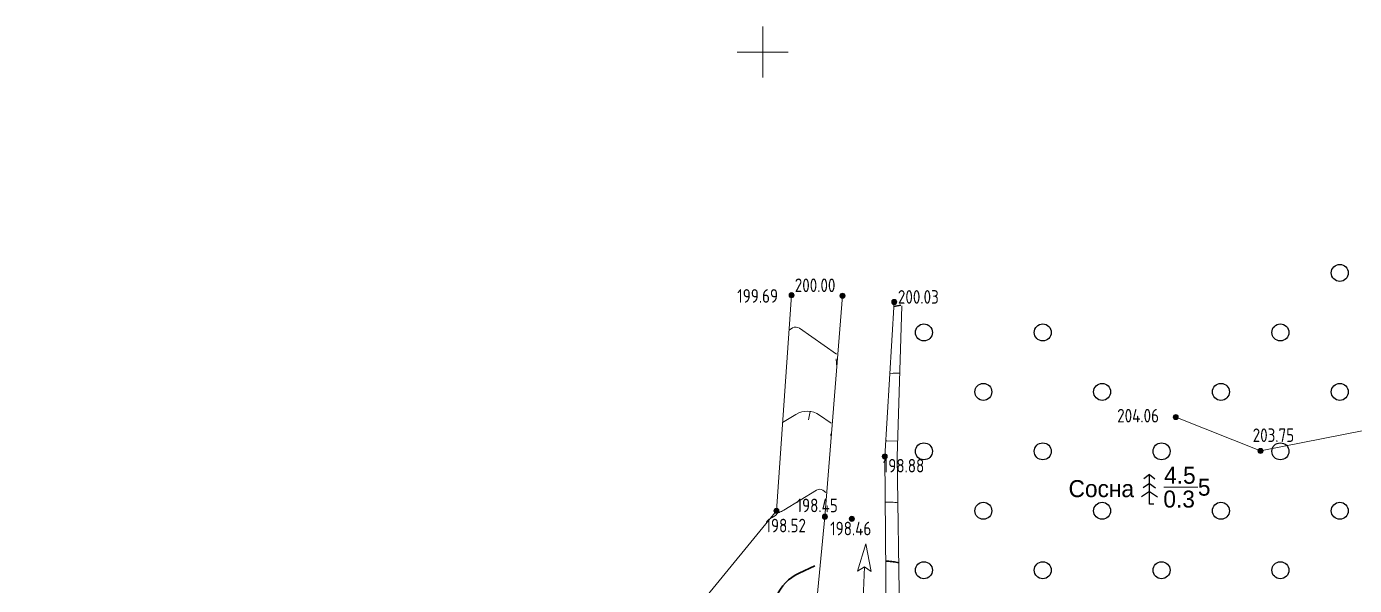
# Model space of a CAD drawing. Header units: metres. Extents: x 41798 to 42103, y 23448 to 23652.
# Drawn here: x 41956.6 to 42034.9, y 23618.6 to 23651.5 of the extents above; entities that cross this region are included whole.
import ezdxf

# ---------------------------------------------------------------- set-up
doc = ezdxf.new("R2010")
doc.units = ezdxf.units.M
doc.linetypes.add('g5_01_5x1_5', pattern=[3, 1.5, -1.5])
doc.linetypes.add('g5_366', pattern=[1.7, 0.2, -1.5])
for name, color, linetype in [('02_Сетка', 7, 'Continuous'), ('10_Границы покрытий и угодий', 7, 'Continuous'), ('12_Рельеф', 7, 'Continuous'), ('13_Растительность', 7, 'Continuous'), ('14_Ограждения', 7, 'Continuous'), ('18_Зарамочное оформление', 7, 'Continuous'), ('19_Горизонтали', 7, 'Continuous'), ('61_Отметки высоты поверхности', 7, 'Continuous')]:
    doc.layers.add(name, color=color, linetype=linetype)
doc.styles.add('LIKE11', font='bm431.shx')
doc.styles.get("Standard").update_dxf_attribs({"font": 'GOST_0.TTF', "height": 2})
doc.linetypes.add('g5_085a', pattern='A,0.001,[19,GUGK_2005.shx,S=2,R=180.000005,X=0,Y=0],1,[18,GUGK_2005.shx,S=12,R=180.000005,X=0,Y=0],1', length=2.001)
doc.linetypes.add('g5_474_1a', pattern='A,2,-0.5,[28,GUGK_2005.shx,S=2,R=0,X=0,Y=0],-0.5,2', length=5)

# ---------------------------------------------------------------- blocks, each defined once
blk = doc.blocks.new('g5_329_6')
at = {"color": 0, "linetype": 'ByBlock', "lineweight": 15}
blk.add_line((0, 0), (1, 0), dxfattribs=at)
blk = doc.blocks.new('g5_368')
at = {"color": 0}
blk.add_circle((0, 0), 1, dxfattribs=at)
blk = doc.blocks.new('g5_330')
at = {"linetype": 'ByBlock'}
blk.add_hatch(color=0, dxfattribs=at).paths.add_polyline_path([(-0.3, 0, 1), (0.3, 0, 1)])
at = {"color": 0, "linetype": 'ByBlock', "lineweight": -2}
blk.add_circle((0, 0), 0.3, dxfattribs=at)
at = {"color": 0, "linetype": 'ByBlock', "lineweight": 15, "flags": 12}
for tag, p in [('number', (-7.62, -0.8)), ('z', (0.5, -0.8))]:
    blk.add_attdef(tag, p, '', height=1.6, dxfattribs=at)
blk = doc.blocks.new('g5_388_2')
at = {"color": 0, "flags": 128}
for points in [[(0, 3.5), (-0.65, 3.01)], [(0, 3.5), (0.65, 3.01)], [(0, 0), (0, 3.5)], [(0, 2.44), (-0.73, 1.95)], [(0, 2.44), (0.73, 1.95)], [(0, 1.5), (-0.93, 0.89)], [(0, 1.5), (0.93, 0.89)], [(0.5, 0), (0, 0)]]:
    blk.add_lwpolyline(points, dxfattribs=at)
at = {"style": 'LIKE11', "flags": 8}
for tag, p in [('Описание', (-14.14, 0.84)), ('Метрические данные', (1.7, 0.61))]:
    blk.add_attdef(tag, p, '', height=2, dxfattribs=at)
blk = doc.blocks.new('g5_012')
at = {"color": 92, "linetype": 'ByBlock', "lineweight": -2}
for p, q in [((0, -3), (0, 3)), ((-3, 0), (3, 0))]:
    blk.add_line(p, q, dxfattribs=at)

msp = doc.modelspace()

# ---------------------------------------------------------------- linework, layer by layer
at = {"layer": '10_Границы покрытий и угодий', "color": 7, "linetype": 'g5_01_5x1_5', "lineweight": 20, "ltscale": 500, "flags": 128}
for points in [[(42000, 23605.885), (42002.45, 23610.044), (42003.67, 23622.654), (42004.703, 23635.656)], [(42007.752, 23635.29), (42007.19, 23626.198), (42007.305, 23614.464), (42009.182, 23610.798), (42015.293, 23609.517)]]:
    msp.add_lwpolyline(points, dxfattribs=at)
at = {"layer": '10_Границы покрытий и угодий', "color": 92, "linetype": 'g5_366', "lineweight": 20, "ltscale": 500, "flags": 128}
msp.add_lwpolyline([(42075.793, 23628.8), (42061.195, 23624.997), (42038.083, 23618.354), (42024.996, 23614.608), (42014.03, 23611.209), (42008.096, 23614.448), (42007.928, 23626.174), (42008.205, 23635.066)], dxfattribs=at)
at = {"layer": '12_Рельеф', "color": 7, "linetype": 'g5_085a', "lineweight": 20, "ltscale": 0.5, "flags": 128}
msp.add_lwpolyline([(42024.336, 23628.516), (42029.332, 23626.523), (42052.379, 23631.052), (42061.161, 23633.955)], dxfattribs=at)
at = {"layer": '13_Растительность', "color": 92, "lineweight": 20, "ltscale": 0.5, "flags": 128}
msp.add_lwpolyline([(42025.639, 23624.39), (42023.639, 23624.39)], dxfattribs=at)
at = {"layer": '14_Ограждения', "color": 7, "linetype": 'g5_474_1a', "lineweight": 20, "ltscale": 0.5, "flags": 128}
for points in [[(42000, 23622.011), (42000.809, 23622.998), (42001.705, 23635.689)], [(41945.32, 23594.061), (41949.571, 23596.755), (41955.525, 23598.677), (41961.579, 23600.147), (41969.204, 23602.695), (41975.695, 23604.372), (41979.387, 23605.765), (41984.761, 23607.336), (41984.85, 23607.348), (41988.652, 23608.172), (42000, 23622.011)]]:
    msp.add_lwpolyline(points, dxfattribs=at)
at = {"layer": '18_Зарамочное оформление', "color": 7, "linetype": 'Continuous', "lineweight": 20, "ltscale": 0.5, "flags": 128}
msp.add_lwpolyline([(42005.651, 23611.222), (42005.992, 23619.697), (42006.39, 23619.425), (42006.086, 23621.05), (42005.58, 23619.446), (42005.992, 23619.697)], dxfattribs=at)
at = {"layer": '19_Горизонтали', "color": 32, "linetype": 'Continuous', "lineweight": 30, "ltscale": 0.5, "elevation": 200, "flags": 128}
for points in [[(42004.698, 23635.655), (42004.7, 23635.623)], [(42008.145, 23635.095), (42007.736, 23635.029)]]:
    msp.add_lwpolyline(points, dxfattribs=at)
at = {"layer": '19_Горизонтали', "color": 32, "linetype": 'Continuous', "lineweight": 20, "ltscale": 0.5, "flags": 128}
for points, elevation in [([(42004.343, 23632.224), (42002.165, 23633.747, 0.297492), (42001.764, 23633.76), (42001.56, 23633.635)], 199.5), ([(42007.491, 23631.069), (42007.622, 23631.09, -0.048607), (42007.885, 23631.107), (42008.081, 23631.101)], 199.5), ([(42004.031, 23628.154), (42003.348, 23628.631, 0.297492), (42001.955, 23628.676), (42001.176, 23628.203)], 199), ([(42007.246, 23627.109), (42007.271, 23627.113, -0.048598), (42007.32, 23627.116), (42007.957, 23627.095)], 199), ([(42000.416, 23622.519), (42000.461, 23622.552, -0.030807), (42000.555, 23622.613), (42000.747, 23622.721, 0.167315), (42000.807, 23622.789), (42000.807, 23622.789, -0.189925), (42000.869, 23622.853), (42000.966, 23622.897, 0.030095), (42001.24, 23623.042), (42003.178, 23624.22, -0.297489), (42003.541, 23624.209), (42003.719, 23624.084)], 198.5), ([(42007.216, 23623.517), (42007.693, 23623.501, -0.040771), (42007.876, 23623.481), (42007.967, 23623.463)], 198.5)]:
    msp.add_lwpolyline(points, format="xyb", dxfattribs=dict(at, elevation=elevation))
for points, elevation in [([(42004.338, 23631.942), (42004.369, 23631.45)], 199.5), ([(42004.021, 23627.536), (42004.037, 23627.277)], 199), ([(42003.704, 23623.13), (42003.706, 23623.105)], 198.5)]:
    msp.add_lwpolyline(points, dxfattribs=dict(at, elevation=elevation))
at = {"layer": '19_Горизонтали', "color": 32, "linetype": 'Continuous', "lineweight": 30, "ltscale": 0.5, "elevation": 198, "flags": 128}
for points in [[(42000, 23616.69, 0.098956), (42000.752, 23617.809), (42000.813, 23617.955, -0.189924), (42002.141, 23619.327), (42003.076, 23619.751)], [(42007.25, 23620.035), (42007.425, 23620.029, -0.040767), (42007.772, 23619.99), (42008.017, 23619.941)]]:
    msp.add_lwpolyline(points, format="xyb", dxfattribs=at)

# ---------------------------------------------------------------- block references
at = {"layer": '02_Сетка', "color": 92, "linetype": 'Continuous', "lineweight": 15, "ltscale": 0.5, "xscale": 0.5, "yscale": 0.5}
msp.add_blockref('g5_012', (42000, 23650), dxfattribs=at)
at = {"layer": '13_Растительность', "color": 92, "linetype": 'Continuous', "lineweight": 20, "ltscale": 0.5, "xscale": 0.5, "yscale": 0.5}
for p in [(42034, 23637), (42009.5, 23633.5), (42016.5, 23633.5), (42030.5, 23633.5), (42013, 23630), (42020, 23630), (42027, 23630), (42034, 23630), (42009.5, 23626.5), (42016.5, 23626.5), (42023.5, 23626.5), (42030.5, 23626.5), (42013, 23623), (42020, 23623), (42027, 23623), (42034, 23623), (42009.5, 23619.5), (42016.5, 23619.5), (42023.5, 23619.5), (42030.5, 23619.5)]:
    msp.add_blockref('g5_368', p, dxfattribs=at)
at = {"layer": '13_Растительность', "color": 92, "linetype": 'Continuous', "lineweight": 20, "xscale": 0.5, "yscale": 0.5, "zscale": 0.5}
msp.add_blockref('g5_388_2', (42022.788, 23623.382), dxfattribs=at)
at = {"layer": '19_Горизонтали', "color": 32, "linetype": 'Continuous', "lineweight": 20, "xscale": 0.5, "yscale": 0.5, "zscale": 0.5, "rotation": 258.2312568942332}
msp.add_blockref('g5_329_6', (42002.805, 23628.848, 199), dxfattribs=at)
at = {"layer": '61_Отметки высоты поверхности', "color": 7, "linetype": 'Continuous', "lineweight": 20, "xscale": 0.5, "yscale": 0.5, "zscale": 0.5}
for p in [(42001.705, 23635.689, 199.689), (42004.703, 23635.656, 200.004), (42007.752, 23635.29, 200.033), (42024.336, 23628.516, 204.063), (42029.332, 23626.523, 203.752), (42007.19, 23626.198, 198.885), (42000.809, 23622.998, 198.521), (42003.67, 23622.654, 198.446), (42005.254, 23622.526, 198.458)]:
    msp.add_blockref('g5_330', p, dxfattribs=at)

# ---------------------------------------------------------------- texts
at = {"layer": '13_Растительность', "color": 92, "linetype": 'Continuous', "lineweight": 20, "ltscale": 0.5, "style": 'LIKE11'}
for s, p in [('4.5', (42023.652, 23624.59)), ('Сосна', (42018.02, 23623.804)), ('5', (42025.639, 23623.89)), ('0.3', (42023.607, 23623.19))]:
    msp.add_text(s, height=1, dxfattribs=at).set_placement(p)
at = {"layer": '61_Отметки высоты поверхности', "color": 7, "linetype": 'Continuous', "lineweight": 15, "ltscale": 0.5}
for s, p in [('200.00', (42001.889, 23635.873)), ('199.69', (41998.5, 23635.247)), ('200.03', (42007.966, 23635.189)), ('204.06', (42020.886, 23628.199)), ('203.75', (42028.869, 23627.048)), ('198.88', (42007.075, 23625.254)), ('198.45', (42001.997, 23622.915)), ('198.52', (42000.166, 23621.732)), ('198.46', (42003.975, 23621.557))]:
    msp.add_text(s, height=0.8, dxfattribs=at).set_placement(p)

doc.saveas('drawing.dxf')
